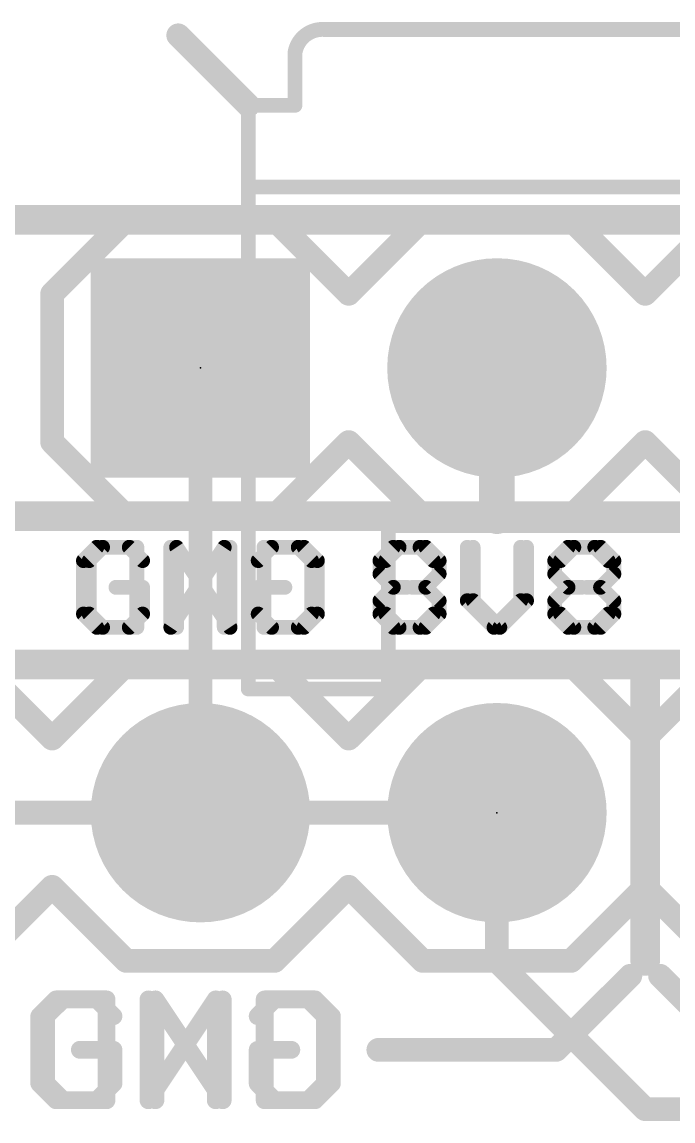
# Model space of a CAD drawing. Extents: x -32 to 75, y -23 to 37.
# Drawn here: x 16.25 to 21.83, y 27.84 to 37.25 of the extents above; entities that cross this region are included whole.
import ezdxf

# ---------------------------------------------------------------- set-up
doc = ezdxf.new("R2010")
doc.units = 0
for name, color, linetype in [('1', 12, 'CONTINUOUS'), ('16', 132, 'CONTINUOUS'), ('17', 110, 'CONTINUOUS'), ('20', 53, 'CONTINUOUS'), ('21', 41, 'CONTINUOUS'), ('22', 40, 'CONTINUOUS'), ('23', 53, 'CONTINUOUS'), ('51', 53, 'CONTINUOUS')]:
    doc.layers.add(name, color=color, linetype=linetype)

# ---------------------------------------------------------------- blocks, each defined once
blk = doc.blocks.new('RECT')
blk.add_solid([(-0.5, -0.5), (0.5, -0.5), (-0.5, 0.5), (0.5, 0.5)])
blk = doc.blocks.new('SQUAREP')
blk.add_solid([(-0.5, -0.5), (0.5, -0.5), (-0.5, 0.5), (0.5, 0.5)])
blk = doc.blocks.new('ROUNDP')
at = {"const_width": 0.5}
blk.add_lwpolyline([(0, -0.25, 1), (0, 0.25, 1), (0, -0.25)], format="xyb", dxfattribs=at)

msp = doc.modelspace()

# ---------------------------------------------------------------- linework, layer by layer
at = {"layer": '1'}
for points, const_width in [([(43.18, 35.56), (0, 35.56)], 0.254), ([(17.78, 30.48), (17.78, 34.29)], 0.2032), ([(15.24, 30.48), (17.78, 30.48)], 0.2032), ([(17.78, 30.48), (20.32, 30.48)], 0.2032), ([(20.32, 30.48), (20.32, 29.21)], 0.2032), ([(21.59, 27.94), (20.32, 29.21)], 0.2032), ([(28.575, 27.94), (21.59, 27.94)], 0.2032)]:
    msp.add_lwpolyline(points, dxfattribs=dict(at, const_width=const_width))
at = {"layer": '1', "const_width": 0.1016}
for points in [[(17.8308, 34.29, 1), (17.7292, 34.29)], [(17.78, 30.5308, 1), (17.78, 30.4292)], [(17.7292, 30.48, 1), (17.8308, 30.48)], [(17.78, 30.4292, 1), (17.78, 30.5308)], [(20.3708, 30.48, 1), (20.2692, 30.48)], [(20.32, 30.4292, 1), (20.32, 30.5308)], [(20.3559, 29.2459, 1), (20.2841, 29.1741)], [(20.2692, 29.21, 1), (20.3708, 29.21)], [(21.59, 27.9908, 1), (21.59, 27.8892)], [(21.5541, 27.9041, 1), (21.6259, 27.9759)]]:
    msp.add_lwpolyline(points, format="xyb", dxfattribs=at)
at = {"layer": '16'}
for points, const_width in [([(43.18, 35.56), (0, 35.56)], 0.254), ([(20.32, 33.02), (20.32, 34.29)], 0.3048), ([(15.24, 33.02), (20.32, 33.02)], 0.254), ([(21.98, 33.02), (20.32, 33.02)], 0.254)]:
    msp.add_lwpolyline(points, dxfattribs=dict(at, const_width=const_width))
for points, const_width in [([(20.3962, 34.29, 1), (20.2438, 34.29)], 0.1524), ([(20.32, 33.0835, 1), (20.32, 32.9565)], 0.127), ([(20.32, 32.9565, 1), (20.32, 33.0835)], 0.127), ([(20.2438, 33.02, 1), (20.3962, 33.02)], 0.1524)]:
    msp.add_lwpolyline(points, format="xyb", dxfattribs=dict(at, const_width=const_width))
at = {"layer": '20', "const_width": 0.2032}
msp.add_lwpolyline([(2.54, 35.56), (40.64, 35.56)], dxfattribs=at)
at = {"layer": '21'}
for points, const_width in [([(11.43, 35.56), (31.75, 35.56)], 0.2032), ([(17.145, 35.56), (16.51, 34.925)], 0.2032), ([(17.145, 35.56), (18.415, 35.56)], 0.2032), ([(18.415, 35.56), (19.05, 34.925)], 0.2032), ([(19.05, 34.925), (19.685, 35.56)], 0.2032), ([(19.685, 35.56), (20.955, 35.56)], 0.2032), ([(20.955, 35.56), (21.59, 34.925)], 0.2032), ([(21.59, 34.925), (22.225, 35.56)], 0.2032), ([(16.51, 34.925), (16.51, 33.655)], 0.2032), ([(16.51, 33.655), (17.145, 33.02)], 0.2032), ([(19.05, 33.655), (18.415, 33.02)], 0.2032), ([(19.685, 33.02), (19.05, 33.655)], 0.2032), ([(21.59, 33.655), (20.955, 33.02)], 0.2032), ([(22.225, 33.02), (21.59, 33.655)], 0.2032), ([(18.415, 33.02), (17.145, 33.02)], 0.2032), ([(20.955, 33.02), (19.685, 33.02)], 0.2032), ([(16.9419, 32.7539), (16.8275, 32.6395)], 0.127), ([(17.1707, 32.7539), (16.9419, 32.7539)], 0.127), ([(17.2851, 32.6395), (17.1707, 32.7539)], 0.127), ([(17.5759, 32.0675), (17.5759, 32.7539)], 0.127), ([(17.5759, 32.7539), (18.0335, 32.0675)], 0.127), ([(18.0335, 32.0675), (18.0335, 32.7539)], 0.127), ([(18.3243, 32.7539), (18.3243, 32.0675)], 0.127), ([(18.6675, 32.7539), (18.3243, 32.7539)], 0.127), ([(18.7819, 32.6395), (18.6675, 32.7539)], 0.127), ([(19.3675, 32.6395), (19.4819, 32.7539)], 0.127), ([(19.4819, 32.7539), (19.7107, 32.7539)], 0.127), ([(19.7107, 32.7539), (19.8251, 32.6395)], 0.127), ([(20.1159, 32.7539), (20.1159, 32.2963)], 0.127), ([(20.5735, 32.2963), (20.5735, 32.7539)], 0.127), ([(20.8643, 32.6395), (20.9787, 32.7539)], 0.127), ([(20.9787, 32.7539), (21.2075, 32.7539)], 0.127), ([(21.2075, 32.7539), (21.3219, 32.6395)], 0.127), ([(16.8275, 32.6395), (16.8275, 32.1819)], 0.127), ([(18.7819, 32.1819), (18.7819, 32.6395)], 0.127), ([(19.8251, 32.6395), (19.8251, 32.5251)], 0.127), ([(21.3219, 32.6395), (21.3219, 32.5251)], 0.127), ([(19.8251, 32.5251), (19.7107, 32.4107)], 0.127), ([(21.3219, 32.5251), (21.2075, 32.4107)], 0.127), ([(17.2851, 32.4107), (17.0563, 32.4107)], 0.127), ([(17.2851, 32.1819), (17.2851, 32.4107)], 0.127), ([(19.7107, 32.4107), (19.5963, 32.4107)], 0.127), ([(19.7107, 32.4107), (19.8251, 32.2963)], 0.127), ([(21.2075, 32.4107), (21.0931, 32.4107)], 0.127), ([(21.2075, 32.4107), (21.3219, 32.2963)], 0.127), ([(19.8251, 32.2963), (19.8251, 32.1819)], 0.127), ([(20.1159, 32.2963), (20.3447, 32.0675)], 0.127), ([(20.3447, 32.0675), (20.5735, 32.2963)], 0.127), ([(21.3219, 32.2963), (21.3219, 32.1819)], 0.127), ([(16.8275, 32.1819), (16.9419, 32.0675)], 0.127), ([(17.1707, 32.0675), (17.2851, 32.1819)], 0.127), ([(18.6675, 32.0675), (18.7819, 32.1819)], 0.127), ([(19.4819, 32.0675), (19.3675, 32.1819)], 0.127), ([(19.8251, 32.1819), (19.7107, 32.0675)], 0.127), ([(20.9787, 32.0675), (20.8643, 32.1819)], 0.127), ([(21.3219, 32.1819), (21.2075, 32.0675)], 0.127), ([(16.9419, 32.0675), (17.1707, 32.0675)], 0.127), ([(18.3243, 32.0675), (18.6675, 32.0675)], 0.127), ([(19.7107, 32.0675), (19.4819, 32.0675)], 0.127), ([(21.2075, 32.0675), (20.9787, 32.0675)], 0.127), ([(15.24, 31.75), (27.432, 31.75)], 0.2032), ([(15.875, 31.75), (16.51, 31.115)], 0.2032), ([(16.51, 31.115), (17.145, 31.75)], 0.2032), ([(17.145, 31.75), (18.415, 31.75)], 0.2032), ([(18.415, 31.75), (19.05, 31.115)], 0.2032), ([(19.05, 31.115), (19.685, 31.75)], 0.2032), ([(19.685, 31.75), (20.955, 31.75)], 0.2032), ([(21.59, 31.115), (20.955, 31.75)], 0.2032), ([(22.225, 31.75), (21.59, 31.115)], 0.2032), ([(21.59, 31.115), (21.59, 29.845)], 0.2032), ([(21.59, 29.845), (21.59, 31.115)], 0.2032), ([(16.51, 29.845), (15.875, 29.21)], 0.2032), ([(17.145, 29.21), (16.51, 29.845)], 0.2032), ([(19.05, 29.845), (18.415, 29.21)], 0.2032), ([(19.685, 29.21), (19.05, 29.845)], 0.2032), ([(20.955, 29.21), (21.59, 29.845)], 0.2032), ([(21.59, 29.845), (22.225, 29.21)], 0.2032), ([(18.415, 29.21), (17.145, 29.21)], 0.2032), ([(20.955, 29.21), (19.685, 29.21)], 0.2032), ([(20.828, 28.448), (21.463, 29.083)], 0.2032), ([(22.352, 28.448), (21.717, 29.083)], 0.2032), ([(16.6033, 28.8805), (16.4592, 28.7365)], 0.1524), ([(16.8914, 28.8805), (16.6033, 28.8805)], 0.1524), ([(17.0354, 28.7365), (16.8914, 28.8805)], 0.1524), ([(17.3947, 28.0162), (17.3947, 28.8805)], 0.1524), ([(17.3947, 28.8805), (17.9709, 28.0162)], 0.1524), ([(17.9709, 28.0162), (17.9709, 28.8805)], 0.1524), ([(18.3302, 28.8805), (18.3302, 28.0162)], 0.1524), ([(18.7624, 28.8805), (18.3302, 28.8805)], 0.1524), ([(18.9065, 28.7365), (18.7624, 28.8805)], 0.1524), ([(16.4592, 28.7365), (16.4592, 28.1603)], 0.1524), ([(18.9065, 28.1603), (18.9065, 28.7365)], 0.1524), ([(19.304, 28.448), (20.828, 28.448)], 0.2032), ([(17.0354, 28.4484), (16.7473, 28.4484)], 0.1524), ([(17.0354, 28.1603), (17.0354, 28.4484)], 0.1524), ([(16.4592, 28.1603), (16.6033, 28.0162)], 0.1524), ([(16.8914, 28.0162), (17.0354, 28.1603)], 0.1524), ([(18.7624, 28.0162), (18.9065, 28.1603)], 0.1524), ([(16.6033, 28.0162), (16.8914, 28.0162)], 0.1524), ([(18.3302, 28.0162), (18.7624, 28.0162)], 0.1524)]:
    msp.add_lwpolyline(points, dxfattribs=dict(at, const_width=const_width))
for points, const_width in [([(17.145, 35.6108, 1), (17.145, 35.5092)], 0.1016), ([(17.1809, 35.5241, 1), (17.1091, 35.5959)], 0.1016), ([(18.4509, 35.5959, 1), (18.3791, 35.5241)], 0.1016), ([(18.415, 35.5092, 1), (18.415, 35.6108)], 0.1016), ([(19.685, 35.6108, 1), (19.685, 35.5092)], 0.1016), ([(19.7209, 35.5241, 1), (19.6491, 35.5959)], 0.1016), ([(20.9909, 35.5959, 1), (20.9191, 35.5241)], 0.1016), ([(20.955, 35.5092, 1), (20.955, 35.6108)], 0.1016), ([(16.5608, 34.925, 1), (16.4592, 34.925)], 0.1016), ([(16.4741, 34.9609, 1), (16.5459, 34.8891)], 0.1016), ([(19.0141, 34.9609, 1), (19.0859, 34.8891)], 0.1016), ([(19.0141, 34.8891, 1), (19.0859, 34.9609)], 0.1016), ([(21.5541, 34.9609, 1), (21.6259, 34.8891)], 0.1016), ([(21.5541, 34.8891, 1), (21.6259, 34.9609)], 0.1016), ([(16.5459, 33.6909, 1), (16.4741, 33.6191)], 0.1016), ([(19.0859, 33.6909, 1), (19.0141, 33.6191)], 0.1016), ([(19.0859, 33.6191, 1), (19.0141, 33.6909)], 0.1016), ([(21.6259, 33.6909, 1), (21.5541, 33.6191)], 0.1016), ([(21.6259, 33.6191, 1), (21.5541, 33.6909)], 0.1016), ([(16.4592, 33.655, 1), (16.5608, 33.655)], 0.1016), ([(17.145, 33.0708, 1), (17.145, 32.9692)], 0.1016), ([(17.1091, 32.9841, 1), (17.1809, 33.0559)], 0.1016), ([(18.3791, 33.0559, 1), (18.4509, 32.9841)], 0.1016), ([(18.415, 32.9692, 1), (18.415, 33.0708)], 0.1016), ([(19.685, 33.0708, 1), (19.685, 32.9692)], 0.1016), ([(19.6491, 32.9841, 1), (19.7209, 33.0559)], 0.1016), ([(20.9191, 33.0559, 1), (20.9909, 32.9841)], 0.1016), ([(20.955, 32.9692, 1), (20.955, 33.0708)], 0.1016), ([(16.9419, 32.7856, 1), (16.9419, 32.7221)], 0.0635), ([(16.9643, 32.7314, 1), (16.9194, 32.7763)], 0.0635), ([(17.1931, 32.7763, 1), (17.1482, 32.7314)], 0.0635), ([(17.1707, 32.7221, 1), (17.1707, 32.7856)], 0.0635), ([(17.6077, 32.7539, 1), (17.5442, 32.7539)], 0.0635), ([(17.6023, 32.7715, 1), (17.5495, 32.7363)], 0.0635), ([(18.0653, 32.7539, 1), (18.0018, 32.7539)], 0.0635), ([(18.3243, 32.7856, 1), (18.3243, 32.7221)], 0.0635), ([(18.3561, 32.7539, 1), (18.2926, 32.7539)], 0.0635), ([(18.69, 32.7763, 1), (18.6451, 32.7314)], 0.0635), ([(18.6675, 32.7221, 1), (18.6675, 32.7856)], 0.0635), ([(19.4819, 32.7856, 1), (19.4819, 32.7221)], 0.0635), ([(19.5043, 32.7314, 1), (19.4594, 32.7763)], 0.0635), ([(19.7331, 32.7763, 1), (19.6882, 32.7314)], 0.0635), ([(19.7107, 32.7221, 1), (19.7107, 32.7856)], 0.0635), ([(20.1477, 32.7539, 1), (20.0842, 32.7539)], 0.0635), ([(20.6053, 32.7539, 1), (20.5418, 32.7539)], 0.0635), ([(20.9787, 32.7856, 1), (20.9787, 32.7221)], 0.0635), ([(21.0012, 32.7314, 1), (20.9563, 32.7763)], 0.0635), ([(21.23, 32.7763, 1), (21.1851, 32.7314)], 0.0635), ([(21.2075, 32.7221, 1), (21.2075, 32.7856)], 0.0635), ([(16.805, 32.6619, 1), (16.85, 32.617)], 0.0635), ([(16.8592, 32.6395, 1), (16.7958, 32.6395)], 0.0635), ([(17.2626, 32.617, 1), (17.3075, 32.6619)], 0.0635), ([(18.8137, 32.6395, 1), (18.7502, 32.6395)], 0.0635), ([(18.7595, 32.617, 1), (18.8044, 32.6619)], 0.0635), ([(19.345, 32.6619, 1), (19.39, 32.617)], 0.0635), ([(19.8568, 32.6395, 1), (19.7933, 32.6395)], 0.0635), ([(19.8026, 32.617, 1), (19.8475, 32.6619)], 0.0635), ([(20.8419, 32.6619, 1), (20.8868, 32.617)], 0.0635), ([(21.3537, 32.6395, 1), (21.2902, 32.6395)], 0.0635), ([(21.2995, 32.617, 1), (21.3444, 32.6619)], 0.0635), ([(19.8475, 32.5026, 1), (19.8026, 32.5475)], 0.0635), ([(21.3444, 32.5026, 1), (21.2995, 32.5475)], 0.0635), ([(19.7933, 32.5251, 1), (19.8568, 32.5251)], 0.0635), ([(21.2902, 32.5251, 1), (21.3537, 32.5251)], 0.0635), ([(17.0563, 32.4424, 1), (17.0563, 32.3789)], 0.0635), ([(17.3168, 32.4107, 1), (17.2533, 32.4107)], 0.0635), ([(17.2851, 32.3789, 1), (17.2851, 32.4424)], 0.0635), ([(19.5963, 32.4424, 1), (19.5963, 32.3789)], 0.0635), ([(19.7331, 32.4331, 1), (19.6882, 32.3882)], 0.0635), ([(19.6882, 32.4331, 1), (19.7331, 32.3882)], 0.0635), ([(19.7107, 32.3789, 1), (19.7107, 32.4424)], 0.0635), ([(21.0931, 32.4424, 1), (21.0931, 32.3789)], 0.0635), ([(21.23, 32.4331, 1), (21.1851, 32.3882)], 0.0635), ([(21.1851, 32.4331, 1), (21.23, 32.3882)], 0.0635), ([(21.2075, 32.3789, 1), (21.2075, 32.4424)], 0.0635), ([(19.8568, 32.2963, 1), (19.7933, 32.2963)], 0.0635), ([(19.8026, 32.2738, 1), (19.8475, 32.3187)], 0.0635), ([(20.0842, 32.2963, 1), (20.1477, 32.2963)], 0.0635), ([(20.1384, 32.3187, 1), (20.0935, 32.2738)], 0.0635), ([(20.5418, 32.2963, 1), (20.6053, 32.2963)], 0.0635), ([(20.596, 32.2738, 1), (20.5511, 32.3187)], 0.0635), ([(21.3537, 32.2963, 1), (21.2902, 32.2963)], 0.0635), ([(21.2995, 32.2738, 1), (21.3444, 32.3187)], 0.0635), ([(16.85, 32.2043, 1), (16.805, 32.1594)], 0.0635), ([(16.7958, 32.1819, 1), (16.8592, 32.1819)], 0.0635), ([(17.2533, 32.1819, 1), (17.3168, 32.1819)], 0.0635), ([(17.3075, 32.1594, 1), (17.2626, 32.2043)], 0.0635), ([(18.7502, 32.1819, 1), (18.8137, 32.1819)], 0.0635), ([(18.8044, 32.1594, 1), (18.7595, 32.2043)], 0.0635), ([(19.39, 32.2043, 1), (19.345, 32.1594)], 0.0635), ([(19.7933, 32.1819, 1), (19.8568, 32.1819)], 0.0635), ([(19.8475, 32.1594, 1), (19.8026, 32.2043)], 0.0635), ([(20.8868, 32.2043, 1), (20.8419, 32.1594)], 0.0635), ([(21.2902, 32.1819, 1), (21.3537, 32.1819)], 0.0635), ([(21.3444, 32.1594, 1), (21.2995, 32.2043)], 0.0635), ([(16.9419, 32.0993, 1), (16.9419, 32.0358)], 0.0635), ([(16.9194, 32.045, 1), (16.9643, 32.09)], 0.0635), ([(17.1482, 32.09, 1), (17.1931, 32.045)], 0.0635), ([(17.1707, 32.0358, 1), (17.1707, 32.0993)], 0.0635), ([(18.0071, 32.0499, 1), (18.0599, 32.0851)], 0.0635), ([(18.3243, 32.0993, 1), (18.3243, 32.0358)], 0.0635), ([(18.6451, 32.09, 1), (18.69, 32.045)], 0.0635), ([(18.6675, 32.0358, 1), (18.6675, 32.0993)], 0.0635), ([(19.4819, 32.0993, 1), (19.4819, 32.0358)], 0.0635), ([(19.4594, 32.045, 1), (19.5043, 32.09)], 0.0635), ([(19.6882, 32.09, 1), (19.7331, 32.045)], 0.0635), ([(19.7107, 32.0358, 1), (19.7107, 32.0993)], 0.0635), ([(20.3223, 32.09, 1), (20.3672, 32.045)], 0.0635), ([(20.3223, 32.045, 1), (20.3672, 32.09)], 0.0635), ([(20.9787, 32.0993, 1), (20.9787, 32.0358)], 0.0635), ([(20.9563, 32.045, 1), (21.0012, 32.09)], 0.0635), ([(21.1851, 32.09, 1), (21.23, 32.045)], 0.0635), ([(21.2075, 32.0358, 1), (21.2075, 32.0993)], 0.0635), ([(17.5442, 32.0675, 1), (17.6077, 32.0675)], 0.0635), ([(18.0018, 32.0675, 1), (18.0653, 32.0675)], 0.0635), ([(18.2926, 32.0675, 1), (18.3561, 32.0675)], 0.0635), ([(17.145, 31.8008, 1), (17.145, 31.6992)], 0.1016), ([(17.1809, 31.7141, 1), (17.1091, 31.7859)], 0.1016), ([(18.4509, 31.7859, 1), (18.3791, 31.7141)], 0.1016), ([(18.415, 31.6992, 1), (18.415, 31.8008)], 0.1016), ([(19.685, 31.8008, 1), (19.685, 31.6992)], 0.1016), ([(19.7209, 31.7141, 1), (19.6491, 31.7859)], 0.1016), ([(20.9909, 31.7859, 1), (20.9191, 31.7141)], 0.1016), ([(20.955, 31.6992, 1), (20.955, 31.8008)], 0.1016), ([(16.4741, 31.1509, 1), (16.5459, 31.0791)], 0.1016), ([(16.4741, 31.0791, 1), (16.5459, 31.1509)], 0.1016), ([(19.0141, 31.1509, 1), (19.0859, 31.0791)], 0.1016), ([(19.0141, 31.0791, 1), (19.0859, 31.1509)], 0.1016), ([(21.6408, 31.115, 1), (21.5392, 31.115)], 0.1016), ([(21.6408, 31.115, 1), (21.5392, 31.115)], 0.1016), ([(21.5541, 31.1509, 1), (21.6259, 31.0791)], 0.1016), ([(21.5541, 31.0791, 1), (21.6259, 31.1509)], 0.1016), ([(16.5459, 29.8809, 1), (16.4741, 29.8091)], 0.1016), ([(16.5459, 29.8091, 1), (16.4741, 29.8809)], 0.1016), ([(19.0859, 29.8809, 1), (19.0141, 29.8091)], 0.1016), ([(19.0859, 29.8091, 1), (19.0141, 29.8809)], 0.1016), ([(21.6259, 29.8809, 1), (21.5541, 29.8091)], 0.1016), ([(21.6259, 29.8091, 1), (21.5541, 29.8809)], 0.1016), ([(21.5392, 29.845, 1), (21.6408, 29.845)], 0.1016), ([(21.5392, 29.845, 1), (21.6408, 29.845)], 0.1016), ([(17.145, 29.2608, 1), (17.145, 29.1592)], 0.1016), ([(17.1091, 29.1741, 1), (17.1809, 29.2459)], 0.1016), ([(18.3791, 29.2459, 1), (18.4509, 29.1741)], 0.1016), ([(18.415, 29.1592, 1), (18.415, 29.2608)], 0.1016), ([(19.685, 29.2608, 1), (19.685, 29.1592)], 0.1016), ([(19.6491, 29.1741, 1), (19.7209, 29.2459)], 0.1016), ([(20.9191, 29.2459, 1), (20.9909, 29.1741)], 0.1016), ([(20.955, 29.1592, 1), (20.955, 29.2608)], 0.1016), ([(21.4989, 29.0471, 1), (21.4271, 29.1189)], 0.1016), ([(21.7529, 29.1189, 1), (21.6811, 29.0471)], 0.1016), ([(16.6033, 28.9186, 1), (16.6033, 28.8424)], 0.0762), ([(16.6302, 28.8536, 1), (16.5763, 28.9075)], 0.0762), ([(16.9183, 28.9075, 1), (16.8644, 28.8536)], 0.0762), ([(16.8914, 28.8424, 1), (16.8914, 28.9186)], 0.0762), ([(17.4264, 28.9017, 1), (17.363, 28.8594)], 0.0762), ([(17.4328, 28.8805, 1), (17.3566, 28.8805)], 0.0762), ([(18.009, 28.8805, 1), (17.9328, 28.8805)], 0.0762), ([(18.3683, 28.8805, 1), (18.2921, 28.8805)], 0.0762), ([(18.3302, 28.9186, 1), (18.3302, 28.8424)], 0.0762), ([(18.7893, 28.9075, 1), (18.7355, 28.8536)], 0.0762), ([(18.7624, 28.8424, 1), (18.7624, 28.9186)], 0.0762), ([(16.4973, 28.7365, 1), (16.4211, 28.7365)], 0.0762), ([(18.9446, 28.7365, 1), (18.8684, 28.7365)], 0.0762), ([(16.4323, 28.7634, 1), (16.4861, 28.7095)], 0.0762), ([(17.0085, 28.7095, 1), (17.0624, 28.7634)], 0.0762), ([(18.8795, 28.7095, 1), (18.9334, 28.7634)], 0.0762), ([(19.304, 28.4988, 1), (19.304, 28.3972)], 0.1016), ([(20.7921, 28.4839, 1), (20.8639, 28.4121)], 0.1016), ([(20.828, 28.3972, 1), (20.828, 28.4988)], 0.1016), ([(16.7473, 28.4865, 1), (16.7473, 28.4103)], 0.0762), ([(17.0735, 28.4484, 1), (16.9973, 28.4484)], 0.0762), ([(17.0354, 28.4103, 1), (17.0354, 28.4865)], 0.0762), ([(16.4861, 28.1872, 1), (16.4323, 28.1333)], 0.0762), ([(16.4211, 28.1603, 1), (16.4973, 28.1603)], 0.0762), ([(16.9973, 28.1603, 1), (17.0735, 28.1603)], 0.0762), ([(17.0624, 28.1333, 1), (17.0085, 28.1872)], 0.0762), ([(18.8684, 28.1603, 1), (18.9446, 28.1603)], 0.0762), ([(18.9334, 28.1333, 1), (18.8795, 28.1872)], 0.0762), ([(16.6033, 28.0543, 1), (16.6033, 27.9781)], 0.0762), ([(16.5763, 27.9893, 1), (16.6302, 28.0431)], 0.0762), ([(16.8644, 28.0431, 1), (16.9183, 27.9893)], 0.0762), ([(16.8914, 27.9781, 1), (16.8914, 28.0543)], 0.0762), ([(17.9392, 27.9951, 1), (18.0026, 28.0373)], 0.0762), ([(18.3302, 28.0543, 1), (18.3302, 27.9781)], 0.0762), ([(18.7355, 28.0431, 1), (18.7893, 27.9893)], 0.0762), ([(18.7624, 27.9781, 1), (18.7624, 28.0543)], 0.0762), ([(17.3566, 28.0162, 1), (17.4328, 28.0162)], 0.0762), ([(17.9328, 28.0162, 1), (18.009, 28.0162)], 0.0762), ([(18.2921, 28.0162, 1), (18.3683, 28.0162)], 0.0762)]:
    msp.add_lwpolyline(points, format="xyb", dxfattribs=dict(at, const_width=const_width))
at = {"layer": '22'}
for points, const_width in [([(16.7781, 32.6395), (16.8925, 32.7539)], 0.127), ([(16.8925, 32.7539), (17.2357, 32.7539)], 0.127), ([(17.2357, 32.7539), (17.2357, 32.0675)], 0.127), ([(17.9841, 32.7539), (17.5265, 32.0675)], 0.127), ([(17.5265, 32.0675), (17.5265, 32.7539)], 0.127), ([(17.9841, 32.0675), (17.9841, 32.7539)], 0.127), ([(18.2749, 32.6395), (18.3893, 32.7539)], 0.127), ([(18.3893, 32.7539), (18.6181, 32.7539)], 0.127), ([(18.6181, 32.7539), (18.7325, 32.6395)], 0.127), ([(19.4325, 32.7539), (19.3181, 32.6395)], 0.127), ([(19.6613, 32.7539), (19.4325, 32.7539)], 0.127), ([(19.7757, 32.6395), (19.6613, 32.7539)], 0.127), ([(20.0665, 32.2963), (20.0665, 32.7539)], 0.127), ([(20.5241, 32.7539), (20.5241, 32.2963)], 0.127), ([(20.9293, 32.7539), (20.8149, 32.6395)], 0.127), ([(21.1581, 32.7539), (20.9293, 32.7539)], 0.127), ([(21.2725, 32.6395), (21.1581, 32.7539)], 0.127), ([(16.7781, 32.1819), (16.7781, 32.6395)], 0.127), ([(18.7325, 32.6395), (18.7325, 32.1819)], 0.127), ([(19.3181, 32.6395), (19.3181, 32.5251)], 0.127), ([(20.8149, 32.6395), (20.8149, 32.5251)], 0.127), ([(19.3181, 32.5251), (19.4325, 32.4107)], 0.127), ([(20.8149, 32.5251), (20.9293, 32.4107)], 0.127), ([(18.2749, 32.1819), (18.2749, 32.4107)], 0.127), ([(18.2749, 32.4107), (18.5037, 32.4107)], 0.127), ([(19.4325, 32.4107), (19.3181, 32.2963)], 0.127), ([(19.4325, 32.4107), (19.5469, 32.4107)], 0.127), ([(20.9293, 32.4107), (20.8149, 32.2963)], 0.127), ([(20.9293, 32.4107), (21.0437, 32.4107)], 0.127), ([(19.3181, 32.2963), (19.3181, 32.1819)], 0.127), ([(20.2953, 32.0675), (20.0665, 32.2963)], 0.127), ([(20.5241, 32.2963), (20.2953, 32.0675)], 0.127), ([(20.8149, 32.2963), (20.8149, 32.1819)], 0.127), ([(16.8925, 32.0675), (16.7781, 32.1819)], 0.127), ([(18.3893, 32.0675), (18.2749, 32.1819)], 0.127), ([(18.7325, 32.1819), (18.6181, 32.0675)], 0.127), ([(19.3181, 32.1819), (19.4325, 32.0675)], 0.127), ([(19.6613, 32.0675), (19.7757, 32.1819)], 0.127), ([(20.8149, 32.1819), (20.9293, 32.0675)], 0.127), ([(21.1581, 32.0675), (21.2725, 32.1819)], 0.127), ([(17.2357, 32.0675), (16.8925, 32.0675)], 0.127), ([(18.6181, 32.0675), (18.3893, 32.0675)], 0.127), ([(19.4325, 32.0675), (19.6613, 32.0675)], 0.127), ([(20.9293, 32.0675), (21.1581, 32.0675)], 0.127), ([(21.59, 31.75), (13.97, 31.75)], 0.254), ([(29.21, 31.75), (21.59, 31.75)], 0.254), ([(21.59, 29.21), (21.59, 31.75)], 0.254), ([(20.828, 28.448), (21.463, 29.083)], 0.2032), ([(22.352, 28.448), (21.717, 29.083)], 0.2032), ([(16.3995, 28.7365), (16.5436, 28.8805)], 0.1524), ([(16.5436, 28.8805), (16.9758, 28.8805)], 0.1524), ([(16.9758, 28.8805), (16.9758, 28.0162)], 0.1524), ([(17.9113, 28.8805), (17.3351, 28.0162)], 0.1524), ([(17.3351, 28.0162), (17.3351, 28.8805)], 0.1524), ([(17.9113, 28.0162), (17.9113, 28.8805)], 0.1524), ([(18.2706, 28.7365), (18.4146, 28.8805)], 0.1524), ([(18.4146, 28.8805), (18.7027, 28.8805)], 0.1524), ([(18.7027, 28.8805), (18.8468, 28.7365)], 0.1524), ([(16.3995, 28.1603), (16.3995, 28.7365)], 0.1524), ([(18.8468, 28.7365), (18.8468, 28.1603)], 0.1524), ([(19.304, 28.448), (20.828, 28.448)], 0.2032), ([(18.2706, 28.1603), (18.2706, 28.4484)], 0.1524), ([(18.2706, 28.4484), (18.5587, 28.4484)], 0.1524), ([(16.5436, 28.0162), (16.3995, 28.1603)], 0.1524), ([(18.4146, 28.0162), (18.2706, 28.1603)], 0.1524), ([(18.8468, 28.1603), (18.7027, 28.0162)], 0.1524), ([(16.9758, 28.0162), (16.5436, 28.0162)], 0.1524), ([(18.7027, 28.0162), (18.4146, 28.0162)], 0.1524)]:
    msp.add_lwpolyline(points, dxfattribs=dict(at, const_width=const_width))
for points, const_width in [([(16.8925, 32.7856, 1), (16.8925, 32.7221)], 0.0635), ([(16.9149, 32.7314, 1), (16.87, 32.7763)], 0.0635), ([(17.2674, 32.7539, 1), (17.2039, 32.7539)], 0.0635), ([(17.2357, 32.7221, 1), (17.2357, 32.7856)], 0.0635), ([(17.5582, 32.7539, 1), (17.4947, 32.7539)], 0.0635), ([(18.0158, 32.7539, 1), (17.9523, 32.7539)], 0.0635), ([(18.0105, 32.7363, 1), (17.9577, 32.7715)], 0.0635), ([(18.3893, 32.7856, 1), (18.3893, 32.7221)], 0.0635), ([(18.4118, 32.7314, 1), (18.3669, 32.7763)], 0.0635), ([(18.6406, 32.7763, 1), (18.5957, 32.7314)], 0.0635), ([(18.6181, 32.7221, 1), (18.6181, 32.7856)], 0.0635), ([(19.4325, 32.7856, 1), (19.4325, 32.7221)], 0.0635), ([(19.4549, 32.7314, 1), (19.41, 32.7763)], 0.0635), ([(19.6837, 32.7763, 1), (19.6388, 32.7314)], 0.0635), ([(19.6613, 32.7221, 1), (19.6613, 32.7856)], 0.0635), ([(20.0982, 32.7539, 1), (20.0347, 32.7539)], 0.0635), ([(20.5558, 32.7539, 1), (20.4923, 32.7539)], 0.0635), ([(20.9293, 32.7856, 1), (20.9293, 32.7221)], 0.0635), ([(20.9518, 32.7314, 1), (20.9069, 32.7763)], 0.0635), ([(21.1806, 32.7763, 1), (21.1357, 32.7314)], 0.0635), ([(21.1581, 32.7221, 1), (21.1581, 32.7856)], 0.0635), ([(16.8098, 32.6395, 1), (16.7463, 32.6395)], 0.0635), ([(16.7556, 32.6619, 1), (16.8005, 32.617)], 0.0635), ([(18.2525, 32.6619, 1), (18.2974, 32.617)], 0.0635), ([(18.7643, 32.6395, 1), (18.7008, 32.6395)], 0.0635), ([(18.71, 32.617, 1), (18.755, 32.6619)], 0.0635), ([(19.3498, 32.6395, 1), (19.2863, 32.6395)], 0.0635), ([(19.2956, 32.6619, 1), (19.3405, 32.617)], 0.0635), ([(19.7532, 32.617, 1), (19.7981, 32.6619)], 0.0635), ([(20.8467, 32.6395, 1), (20.7832, 32.6395)], 0.0635), ([(20.7925, 32.6619, 1), (20.8374, 32.617)], 0.0635), ([(21.25, 32.617, 1), (21.295, 32.6619)], 0.0635), ([(19.3405, 32.5475, 1), (19.2956, 32.5026)], 0.0635), ([(20.8374, 32.5475, 1), (20.7925, 32.5026)], 0.0635), ([(19.2863, 32.5251, 1), (19.3498, 32.5251)], 0.0635), ([(20.7832, 32.5251, 1), (20.8467, 32.5251)], 0.0635), ([(18.2749, 32.4424, 1), (18.2749, 32.3789)], 0.0635), ([(18.3067, 32.4107, 1), (18.2432, 32.4107)], 0.0635), ([(18.5037, 32.3789, 1), (18.5037, 32.4424)], 0.0635), ([(19.4325, 32.4424, 1), (19.4325, 32.3789)], 0.0635), ([(19.4549, 32.3882, 1), (19.41, 32.4331)], 0.0635), ([(19.41, 32.3882, 1), (19.4549, 32.4331)], 0.0635), ([(19.5469, 32.3789, 1), (19.5469, 32.4424)], 0.0635), ([(20.9293, 32.4424, 1), (20.9293, 32.3789)], 0.0635), ([(20.9518, 32.3882, 1), (20.9069, 32.4331)], 0.0635), ([(20.9069, 32.3882, 1), (20.9518, 32.4331)], 0.0635), ([(21.0437, 32.3789, 1), (21.0437, 32.4424)], 0.0635), ([(19.3498, 32.2963, 1), (19.2863, 32.2963)], 0.0635), ([(19.2956, 32.3187, 1), (19.3405, 32.2738)], 0.0635), ([(20.0889, 32.3187, 1), (20.044, 32.2738)], 0.0635), ([(20.0347, 32.2963, 1), (20.0982, 32.2963)], 0.0635), ([(20.4923, 32.2963, 1), (20.5558, 32.2963)], 0.0635), ([(20.5465, 32.2738, 1), (20.5016, 32.3187)], 0.0635), ([(20.8467, 32.2963, 1), (20.7832, 32.2963)], 0.0635), ([(20.7925, 32.3187, 1), (20.8374, 32.2738)], 0.0635), ([(16.8005, 32.2043, 1), (16.7556, 32.1594)], 0.0635), ([(16.7463, 32.1819, 1), (16.8098, 32.1819)], 0.0635), ([(18.2974, 32.2043, 1), (18.2525, 32.1594)], 0.0635), ([(18.2432, 32.1819, 1), (18.3067, 32.1819)], 0.0635), ([(18.7008, 32.1819, 1), (18.7643, 32.1819)], 0.0635), ([(18.755, 32.1594, 1), (18.71, 32.2043)], 0.0635), ([(19.3405, 32.2043, 1), (19.2956, 32.1594)], 0.0635), ([(19.2863, 32.1819, 1), (19.3498, 32.1819)], 0.0635), ([(19.7981, 32.1594, 1), (19.7532, 32.2043)], 0.0635), ([(20.8374, 32.2043, 1), (20.7925, 32.1594)], 0.0635), ([(20.7832, 32.1819, 1), (20.8467, 32.1819)], 0.0635), ([(21.295, 32.1594, 1), (21.25, 32.2043)], 0.0635), ([(16.8925, 32.0993, 1), (16.8925, 32.0358)], 0.0635), ([(16.87, 32.045, 1), (16.9149, 32.09)], 0.0635), ([(17.2357, 32.0358, 1), (17.2357, 32.0993)], 0.0635), ([(17.5001, 32.0851, 1), (17.5529, 32.0499)], 0.0635), ([(18.3893, 32.0993, 1), (18.3893, 32.0358)], 0.0635), ([(18.3669, 32.045, 1), (18.4118, 32.09)], 0.0635), ([(18.5957, 32.09, 1), (18.6406, 32.045)], 0.0635), ([(18.6181, 32.0358, 1), (18.6181, 32.0993)], 0.0635), ([(19.4325, 32.0993, 1), (19.4325, 32.0358)], 0.0635), ([(19.41, 32.045, 1), (19.4549, 32.09)], 0.0635), ([(19.6388, 32.09, 1), (19.6837, 32.045)], 0.0635), ([(19.6613, 32.0358, 1), (19.6613, 32.0993)], 0.0635), ([(20.2728, 32.09, 1), (20.3177, 32.045)], 0.0635), ([(20.2728, 32.045, 1), (20.3177, 32.09)], 0.0635), ([(20.9293, 32.0993, 1), (20.9293, 32.0358)], 0.0635), ([(20.9069, 32.045, 1), (20.9518, 32.09)], 0.0635), ([(21.1357, 32.09, 1), (21.1806, 32.045)], 0.0635), ([(21.1581, 32.0358, 1), (21.1581, 32.0993)], 0.0635), ([(17.2039, 32.0675, 1), (17.2674, 32.0675)], 0.0635), ([(17.4947, 32.0675, 1), (17.5582, 32.0675)], 0.0635), ([(17.9523, 32.0675, 1), (18.0158, 32.0675)], 0.0635), ([(21.59, 31.8135, 1), (21.59, 31.6865)], 0.127), ([(21.6535, 31.75, 1), (21.5265, 31.75)], 0.127), ([(21.59, 31.6865, 1), (21.59, 31.8135)], 0.127), ([(21.5265, 29.21, 1), (21.6535, 29.21)], 0.127), ([(21.4989, 29.0471, 1), (21.4271, 29.1189)], 0.1016), ([(21.7529, 29.1189, 1), (21.6811, 29.0471)], 0.1016), ([(16.5436, 28.9186, 1), (16.5436, 28.8424)], 0.0762), ([(16.5705, 28.8536, 1), (16.5167, 28.9075)], 0.0762), ([(17.0139, 28.8805, 1), (16.9377, 28.8805)], 0.0762), ([(16.9758, 28.8424, 1), (16.9758, 28.9186)], 0.0762), ([(17.3732, 28.8805, 1), (17.297, 28.8805)], 0.0762), ([(17.9494, 28.8805, 1), (17.8732, 28.8805)], 0.0762), ([(17.943, 28.8594, 1), (17.8796, 28.9017)], 0.0762), ([(18.4146, 28.9186, 1), (18.4146, 28.8424)], 0.0762), ([(18.4416, 28.8536, 1), (18.3877, 28.9075)], 0.0762), ([(18.7297, 28.9075, 1), (18.6758, 28.8536)], 0.0762), ([(18.7027, 28.8424, 1), (18.7027, 28.9186)], 0.0762), ([(16.4376, 28.7365, 1), (16.3614, 28.7365)], 0.0762), ([(18.8849, 28.7365, 1), (18.8087, 28.7365)], 0.0762), ([(16.3726, 28.7634, 1), (16.4265, 28.7095)], 0.0762), ([(18.2436, 28.7634, 1), (18.2975, 28.7095)], 0.0762), ([(18.8199, 28.7095, 1), (18.8737, 28.7634)], 0.0762), ([(19.304, 28.4988, 1), (19.304, 28.3972)], 0.1016), ([(20.7921, 28.4839, 1), (20.8639, 28.4121)], 0.1016), ([(20.828, 28.3972, 1), (20.828, 28.4988)], 0.1016), ([(18.3087, 28.4484, 1), (18.2325, 28.4484)], 0.0762), ([(18.2706, 28.4865, 1), (18.2706, 28.4103)], 0.0762), ([(18.5587, 28.4103, 1), (18.5587, 28.4865)], 0.0762), ([(16.4265, 28.1872, 1), (16.3726, 28.1333)], 0.0762), ([(16.3614, 28.1603, 1), (16.4376, 28.1603)], 0.0762), ([(18.2975, 28.1872, 1), (18.2436, 28.1333)], 0.0762), ([(18.2325, 28.1603, 1), (18.3087, 28.1603)], 0.0762), ([(18.8087, 28.1603, 1), (18.8849, 28.1603)], 0.0762), ([(18.8737, 28.1333, 1), (18.8199, 28.1872)], 0.0762), ([(16.5436, 28.0543, 1), (16.5436, 27.9781)], 0.0762), ([(16.5167, 27.9893, 1), (16.5705, 28.0431)], 0.0762), ([(16.9758, 27.9781, 1), (16.9758, 28.0543)], 0.0762), ([(17.3034, 28.0373, 1), (17.3668, 27.9951)], 0.0762), ([(18.4146, 28.0543, 1), (18.4146, 27.9781)], 0.0762), ([(18.3877, 27.9893, 1), (18.4416, 28.0431)], 0.0762), ([(18.6758, 28.0431, 1), (18.7297, 27.9893)], 0.0762), ([(18.7027, 27.9781, 1), (18.7027, 28.0543)], 0.0762), ([(16.9377, 28.0162, 1), (17.0139, 28.0162)], 0.0762), ([(17.297, 28.0162, 1), (17.3732, 28.0162)], 0.0762), ([(17.8732, 28.0162, 1), (17.9494, 28.0162)], 0.0762)]:
    msp.add_lwpolyline(points, format="xyb", dxfattribs=dict(at, const_width=const_width))
at = {"layer": '23'}
for p in [(17.78, 34.29), (20.32, 30.48)]:
    msp.add_point(p, dxfattribs=at)
at = {"layer": '51'}
for points, const_width in [([(18.19, 36.54), (17.59, 37.14)], 0.2032), ([(24.39, 37.19), (18.84, 37.19)], 0.127), ([(18.59, 36.99), (18.59, 36.54)], 0.127), ([(18.59, 36.54), (18.19, 36.54)], 0.127), ([(18.19, 35.84), (18.19, 36.54)], 0.127), ([(18.19, 31.54), (18.19, 35.84)], 0.127), ([(24.99, 35.84), (18.19, 35.84)], 0.127), ([(23.79, 32.94), (19.39, 32.94)], 0.127), ([(19.39, 32.94), (19.39, 31.54)], 0.127), ([(18.19, 31.54), (19.39, 31.54)], 0.127)]:
    msp.add_lwpolyline(points, dxfattribs=dict(at, const_width=const_width))
for points, const_width in [([(17.6259, 37.1759, 1), (17.5541, 37.1041)], 0.1016), ([(18.84, 37.19, 0.3866), (18.59, 36.99)], 0.127), ([(18.84, 37.2218, 1), (18.84, 37.1583)], 0.0635), ([(18.838, 37.1583, 1), (18.842, 37.2217)], 0.0635), ([(18.5586, 36.995, 1), (18.6214, 36.985)], 0.0635), ([(18.6217, 36.99, 1), (18.5583, 36.99)], 0.0635), ([(18.1541, 36.5041, 1), (18.2259, 36.5759)], 0.1016), ([(18.19, 36.5718, 1), (18.19, 36.5082)], 0.0635), ([(18.2218, 36.54, 1), (18.1583, 36.54)], 0.0635), ([(18.5583, 36.54, 1), (18.6217, 36.54)], 0.0635), ([(18.59, 36.5082, 1), (18.59, 36.5718)], 0.0635), ([(18.19, 35.8718, 1), (18.19, 35.8083)], 0.0635), ([(18.2218, 35.84, 1), (18.1583, 35.84)], 0.0635), ([(18.1583, 35.84, 1), (18.2218, 35.84)], 0.0635), ([(19.39, 32.9718, 1), (19.39, 32.9083)], 0.0635), ([(19.4217, 32.94, 1), (19.3583, 32.94)], 0.0635), ([(18.19, 31.5718, 1), (18.19, 31.5083)], 0.0635), ([(18.1583, 31.54, 1), (18.2218, 31.54)], 0.0635), ([(19.3583, 31.54, 1), (19.4217, 31.54)], 0.0635), ([(19.39, 31.5083, 1), (19.39, 31.5718)], 0.0635)]:
    msp.add_lwpolyline(points, format="xyb", dxfattribs=dict(at, const_width=const_width))

# ---------------------------------------------------------------- block references
at = {"layer": '17', "xscale": 1.8796, "yscale": 1.8796}
for name, p, rotation in [('SQUAREP', (17.78, 34.29), 90), ('SQUAREP', (17.78, 34.29), 90), ('ROUNDP', (20.32, 34.29), 90), ('ROUNDP', (20.32, 34.29), 90), ('ROUNDP', (17.78, 30.48), 270), ('ROUNDP', (17.78, 30.48), 270), ('ROUNDP', (20.32, 30.48), 270), ('ROUNDP', (20.32, 30.48), 270)]:
    msp.add_blockref(name, p, dxfattribs=dict(at, rotation=rotation))
at = {"layer": '51', "xscale": 0.508, "yscale": 0.508}
for p in [(17.78, 34.29), (20.32, 34.29)]:
    msp.add_blockref('RECT', p, dxfattribs=at)
at = {"layer": '51', "xscale": 0.508, "yscale": 0.508, "rotation": 180}
for p in [(17.78, 30.48), (20.32, 30.48)]:
    msp.add_blockref('RECT', p, dxfattribs=at)

doc.saveas('drawing.dxf')
